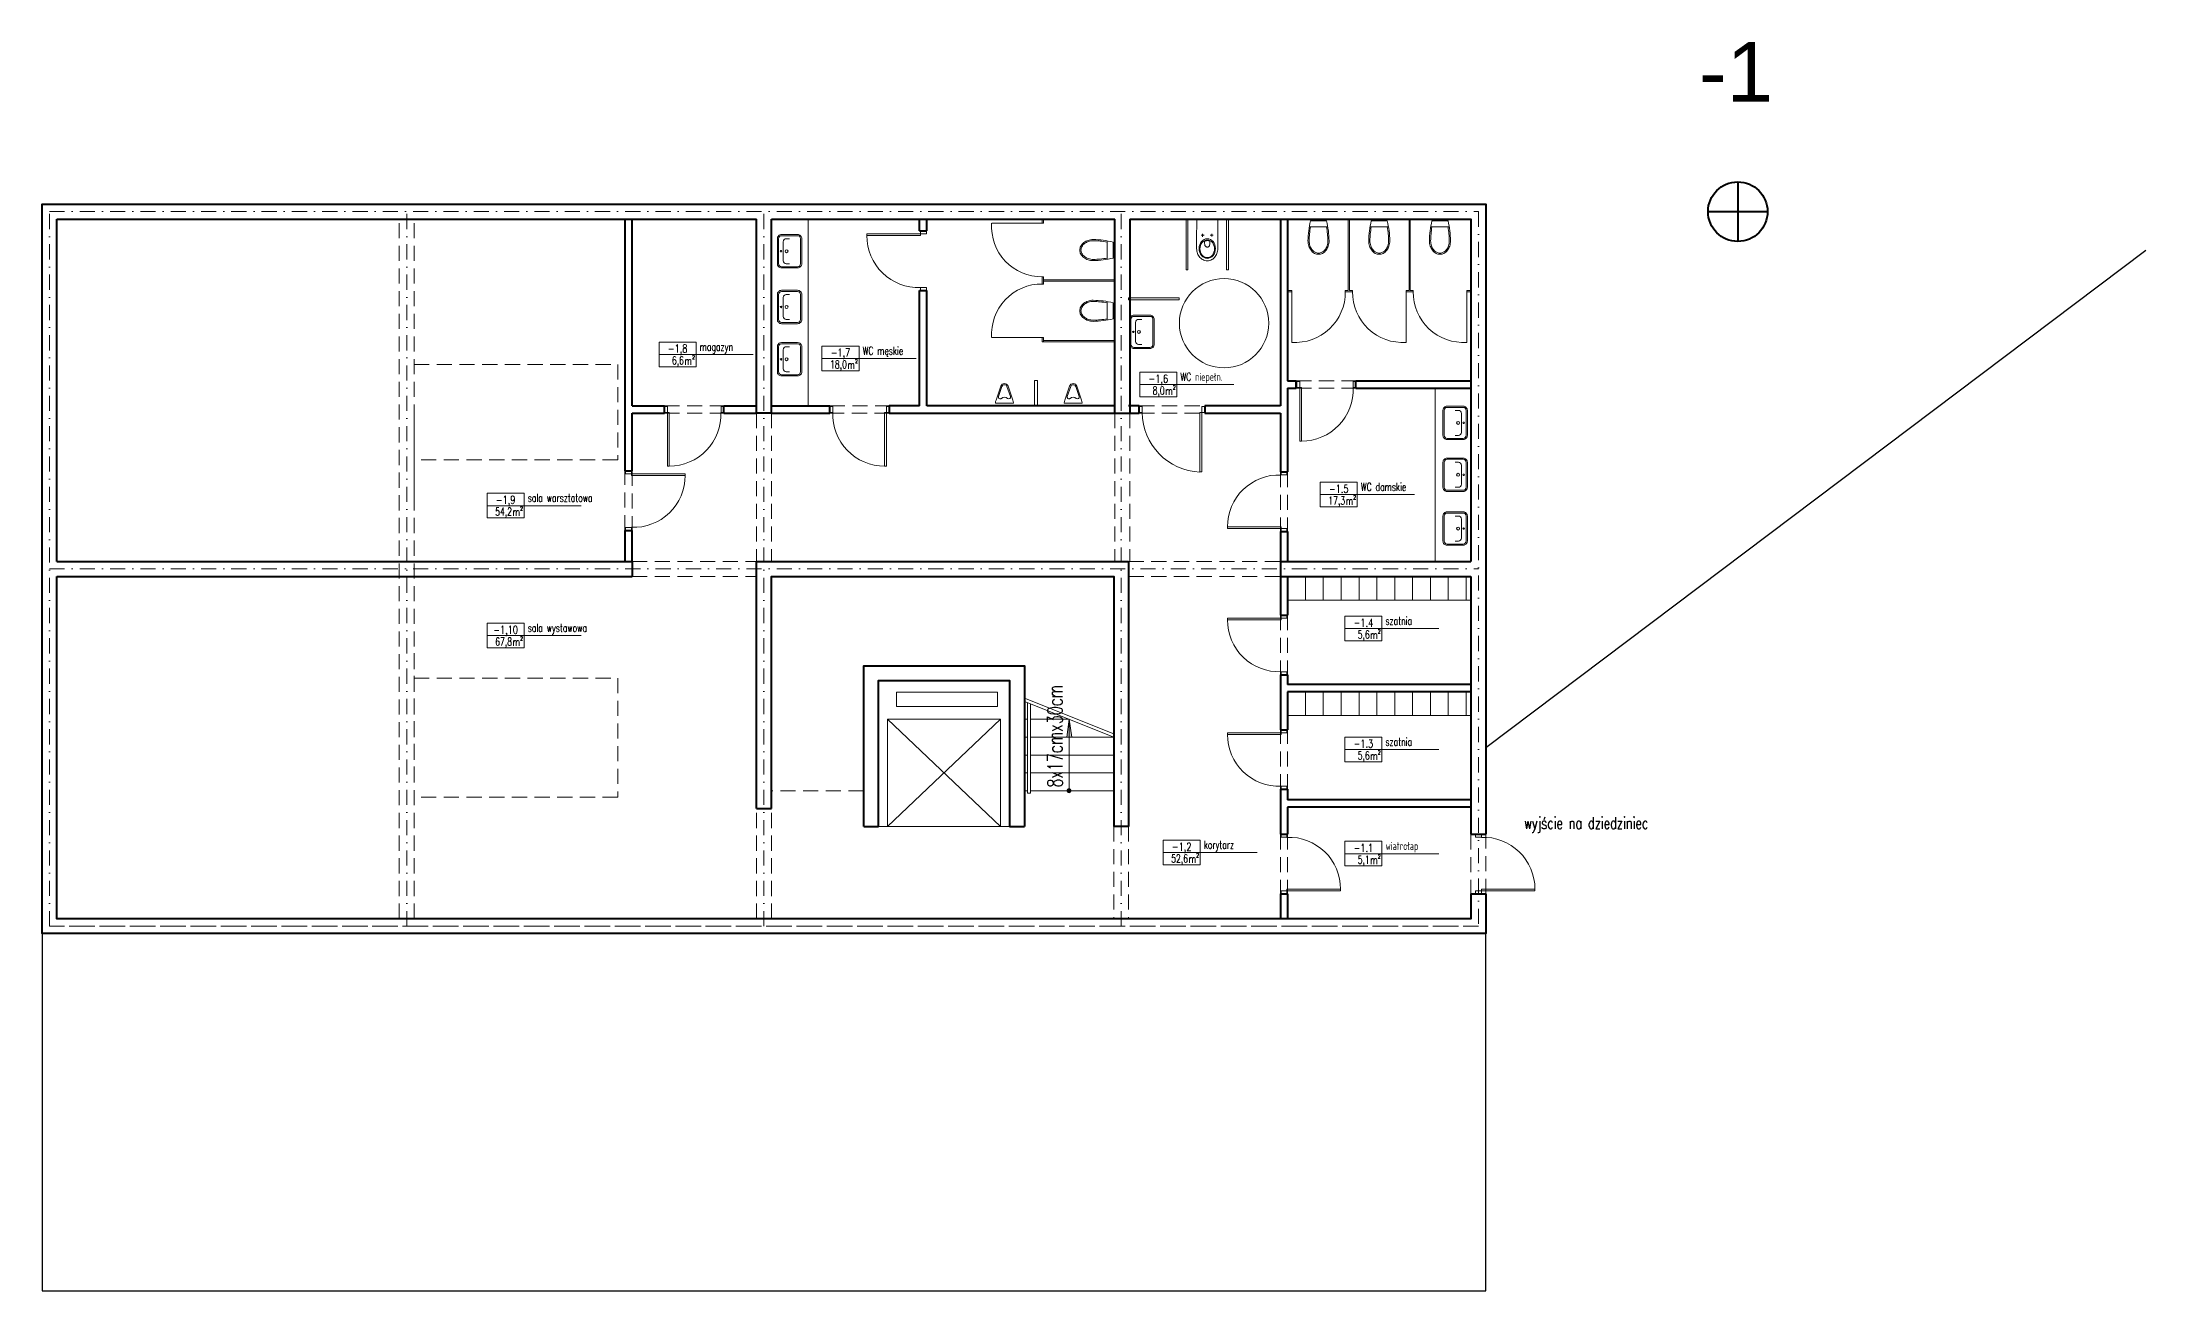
# Model space of a CAD drawing. Header units: millimetres. Extents: x -105266 to 178069, y 491 to 168574.
# Drawn here: x 91976 to 95510, y 27008 to 29106 of the extents above; entities that cross this region are included whole.
import ezdxf
from ezdxf.enums import TextEntityAlignment as Align

# ---------------------------------------------------------------- set-up
doc = ezdxf.new("R2010")
doc.units = ezdxf.units.MM
doc.linetypes.add('DASHDOT', pattern=[25.4, 12.7, -6.35, 0, -6.35])
doc.linetypes.add('DASHED', pattern=[19.05, 12.7, -6.35])
for name, color, linetype, lineweight in [('A- NAD', 111, 'DASHED', 15), ('A-MEBLE', 253, 'Continuous', 5), ('A-OSIE', 7, 'DASHDOT', 0), ('A-SCIANY DZIAŁOWE', 1, 'Continuous', 40), ('A-STOLARKA OKIENNA', 1, 'Continuous', 5), ('A-WIDOK', 111, 'Continuous', 15), ('A13_WYPOSAZENIE SANITARNE', 41, 'Continuous', 9), ('A16_OPIS_POM', 2, 'Continuous', 9), ('SANITARIATY', 9, 'Continuous', 5), ('sciany murowane', 3, 'Continuous', 40)]:
    doc.layers.add(name, color=color, linetype=linetype, lineweight=lineweight)
doc.styles.add('ROMANS', font='romans', dxfattribs={"width": 0.7})
doc.styles.get("Standard").update_dxf_attribs({"font": 'arial.ttf'})

# ---------------------------------------------------------------- blocks, each defined once
blk = doc.blocks.new('A$C75C05469')
at = {"layer": 'A-WIDOK'}
h = blk.add_hatch(color=256, dxfattribs=at)
h.dxf.hatch_style = 1
h.paths.add_polyline_path([(9.8, -60), (-4.9, -30)])
h.paths.add_polyline_path([(4, 0), (0.1, 30), (0, 30), (-4, 0)])
blk.add_lwpolyline([(0.1, 30), (4, 0), (-4, 0), (0, 30)], dxfattribs=at)
blk = doc.blocks.new('A$C56C93877')
at = {"layer": 'A-WIDOK'}
h = blk.add_hatch(color=256, dxfattribs=at)
h.dxf.hatch_style = 1
edge = h.paths.add_edge_path()
edge.add_arc((-360, -500), 3.47, 0, 360)
at = {"layer": 'A- NAD', "ltscale": 2}
blk.add_line((-360, -155), (-360, 0), dxfattribs=at)
at = {"layer": 'A-MEBLE'}
for points in [[(-360, -430), (-364, -430), (-364, -435), (-360, -435)], [(-212, -430), (-360, -430)], [(-214, -435), (-360, -435)]]:
    blk.add_lwpolyline(points, dxfattribs=at)
at = {"layer": 'A-WIDOK'}
for p, q in [((-420, -180), (-420, -400)), ((-240, -195), (-420, -385)), ((-420, -195), (-240, -385)), ((-360, -430), (-360, -425)), ((-360, -575), (-360, -435)), ((-330, -425), (-330, -430)), ((-330, -435), (-330, -575)), ((-300, -425), (-300, -430)), ((-300, -435), (-300, -575)), ((-270, -425), (-270, -430)), ((-270, -575), (-210, -425)), ((-270, -435), (-270, -575)), ((-264.6, -575), (-204.6, -425)), ((-240, -425), (-240, -430)), ((-240, -435), (-240, -500)), ((-360, -500), (-240, -500))]:
    blk.add_line(p, q, dxfattribs=at)
blk.add_lwpolyline([(-240, -195), (-240, -385), (-420, -385), (-420, -195)], close=True, dxfattribs=at)
blk.add_lwpolyline([(-194.5, -210), (-194.5, -380), (-218.5, -380), (-218.5, -210), (-194.5, -210)], dxfattribs=at)
blk.add_circle((-360, -500), 3.47, dxfattribs=at)
at = {"layer": 'sciany murowane'}
for p, q in [((-420, -155), (-420, -180)), ((-420, -400), (-420, -425))]:
    blk.add_line(p, q, dxfattribs=at)
for points in [[(-420, -155), (-150, -155), (-150, -425), (-420, -425)], [(-420, -180), (-175, -180), (-175, -400), (-420, -400)]]:
    blk.add_lwpolyline(points, dxfattribs=at)
at = {"layer": 'A-WIDOK', "rotation": 270.8398903459813}
blk.add_blockref('A$C75C05469', (-270, -500.5), dxfattribs=at)
at = {"layer": 'A-WIDOK', "insert": (-354.6, -463.8), "char_height": 25, "attachment_point": 1, "style": 'ROMANS'}
blk.add_mtext_dynamic_manual_height_columns('8x17cmx30cm', width=150, gutter_width=60, heights=[0], dxfattribs=at)
blk = doc.blocks.new('MW-0-152')
at = {"layer": 'A13_WYPOSAZENIE SANITARNE', "linetype": 'ByBlock'}
blk.add_line((-15.5, -10), (15.5, -10), dxfattribs=at)
blk.add_lwpolyline([(-13.5, 0, 0.053819), (-17.7, -33.3, 0.078305), (-16.3, -42.2, 0.087719), (-12.6, -49.3, 0.105432), (-6.6, -54.4, 0.122623), (0, -56, 0.122623), (6.6, -54.4, 0.105432), (12.6, -49.3, 0.087719), (16.3, -42.2, 0.078305), (17.7, -33.3, 0.053819), (13.5, 0)], format="xyb", close=True, dxfattribs=at)
blk.add_lwpolyline([(-13.5, -10, 0.037963), (-15.7, -33.3, 0.078126), (-14.4, -41.6, 0.087719), (-11, -48.1, 0.105432), (-5.6, -52.6, 0.122623), (0, -54, 0.122623), (5.6, -52.6, 0.105432), (11, -48.1, 0.087719), (14.4, -41.6, 0.078126), (15.7, -33.3, 0.037963), (13.5, -10)], format="xyb", dxfattribs=at)
blk = doc.blocks.new('MW-0-105')
at = {"layer": 'A13_WYPOSAZENIE SANITARNE', "linetype": 'ByBlock'}
for points in [[(-21, -41), (21, -41, 0.414214), (28, -34), (28, -7, 0.414214), (21, 0), (-21, 0, 0.414214), (-28, -7), (-28, -34, 0.414214)], [(-21, -39), (21, -39, 0.414214), (26, -34), (26, -7, 0.414214), (21, -2), (-21, -2, 0.414214), (-26, -7), (-26, -34, 0.414214)]]:
    blk.add_lwpolyline(points, format="xyb", close=True, dxfattribs=at)
blk.add_lwpolyline([(21, -20.5), (21, -15, 0.414214), (16, -10), (-16, -10, 0.414214), (-21, -15), (-21, -20.5)], format="xyb", dxfattribs=at)
for centre, radius in [((0, -15.5), 2.5), ((0, -6.3), 1.29)]:
    blk.add_circle(centre, radius, dxfattribs=at)
blk = doc.blocks.new('A$C0A0820CA')
at = {"layer": 'A-STOLARKA OKIENNA'}
for points in [[(5, 5), (5, 95), (8, 95), (8, 5)], [(0, 5), (5, 5), (5, -5), (0, -5)], [(95, 5), (100, 5), (100, -5), (95, -5)]]:
    blk.add_lwpolyline(points, close=True, dxfattribs=at)
blk.add_arc((8.4, 8.4), 86.6, 357.7776, 90.2803, dxfattribs=at)
blk = doc.blocks.new('A$C3C107989')
at = {"layer": 'A13_WYPOSAZENIE SANITARNE', "lineweight": 0}
for points in [[(17.6, 0), (17.7, -12), (17.8, -23.9), (17.8, -47.8), (17.8, -49.8), (17.6, -51.8), (17.3, -53.7), (16.9, -55.7), (16.3, -57.6), (15.5, -59.4), (14.6, -61.2), (13.5, -62.8), (12.3, -64.3), (10.8, -65.7), (9.3, -67), (7.6, -68), (5.8, -68.8), (3.9, -69.5), (2, -69.9), (0, -70), (-2, -69.9), (-4, -69.5), (-5.8, -68.8), (-7.6, -68), (-9.3, -67), (-10.9, -65.7), (-12.3, -64.3), (-13.6, -62.8), (-14.7, -61.2), (-15.6, -59.4), (-16.3, -57.6), (-16.9, -55.7), (-17.3, -53.7), (-17.6, -51.8), (-17.8, -49.8), (-17.8, -47.8), (-17.8, -23.9), (-17.7, -12), (-17.6, 0)], [(-17.6, 0), (17.6, 0)]]:
    blk.add_lwpolyline(points, dxfattribs=at)
at = {"layer": 'A13_WYPOSAZENIE SANITARNE'}
for points in [[(-10.4, -27), (-5.1, -27)], [(-7.8, -24.5), (-7.8, -29.5)], [(5.1, -27), (10.2, -27)], [(7.7, -24.8), (7.7, -29.3)]]:
    blk.add_lwpolyline(points, dxfattribs=at)
at = {"layer": 'A13_WYPOSAZENIE SANITARNE', "lineweight": 0}
for points in [[(-7.8, -27.7), (-7.5, -27.7), (-7.2, -27.5), (-7.1, -27.3), (-7, -27), (-7.1, -26.7), (-7.2, -26.5), (-7.5, -26.3), (-7.8, -26.2), (-8, -26.3), (-8.3, -26.5), (-8.5, -26.7), (-8.5, -27), (-8.5, -27.3), (-8.3, -27.5), (-8, -27.7)], [(-4.5, -37.9), (-4.4, -37.6), (-4.3, -37.3), (-4.1, -37.1), (-3.8, -36.9), (-2.9, -36.5), (-2, -36.3), (-1, -36.1), (0, -36.1), (1, -36.1), (2, -36.3), (2.9, -36.5), (3.8, -36.9), (4.1, -37.1), (4.3, -37.3), (4.4, -37.6), (4.4, -37.9), (4.4, -40.7), (4.3, -42.1), (4, -43.5), (3.8, -44.2), (3.5, -44.9), (3.1, -45.5), (2.6, -46), (2, -46.4), (1.4, -46.7), (0.7, -47), (0, -47), (-0.7, -47), (-1.4, -46.7), (-2.1, -46.4), (-2.6, -46), (-3.1, -45.5), (-3.5, -44.9), (-3.8, -44.2), (-4, -43.5), (-4.3, -42.1), (-4.4, -40.7)]]:
    blk.add_lwpolyline(points, close=True, dxfattribs=at)
blk.add_circle((7.7, -27), 0.752, dxfattribs=at)
for centre, major_axis, ratio in [((0, -49.5), (0, -16.5), 0.829441), ((0, -49.9), (0, -14.8), 0.831158)]:
    blk.add_ellipse(centre, major_axis=major_axis, ratio=ratio, start_param=0, end_param=6.283185, dxfattribs=at)
blk = doc.blocks.new('MW-0-174')
at = {"layer": 'A13_WYPOSAZENIE SANITARNE'}
for points in [[(-6, -28.7, 0.71055), (6, -28.7), (14.2, -5.4, 0.08401), (15, -0.5), (15, 0), (-15, 0), (-15, -0.5, 0.08401), (-14.2, -5.4)], [(6, -7.5, -0.647842), (10, -11.2), (4.2, -28, -0.71055), (-4.2, -28), (-10, -11.2, -0.763455), (-5.2, -8, 0.366262), (5.2, -8, -0.077354)]]:
    blk.add_lwpolyline(points, format="xyb", close=True, dxfattribs=at)
blk = doc.blocks.new('A$C078D0F1A')
at = {"layer": 'sciany murowane'}
for p, q in [((0, 50), (0, -50)), ((-50, 0), (50, 0))]:
    blk.add_line(p, q, dxfattribs=at)
blk.add_circle((0, 0), 50, dxfattribs=at)
blk = doc.blocks.new('opis-pomieszczenie')
for p, q in [((-64.8, 0), (99.9, 0)), ((0, 21.8), (0, -21.4))]:
    blk.add_line(p, q)
blk.add_lwpolyline([(0, 21.8), (-64.8, 21.8), (-64.8, -21.4), (0, -21.4)])
at = {"style": 'ROMANS', "width": 0.7}
for s, height, p in [('m', 14.3, (-13.8, -18)), ('2', 7.15, (-4.6, -8.4))]:
    blk.add_text(s, height=height, dxfattribs=at).set_placement(p, align=Align.CENTER)
blk.add_attdef('NR', text='', height=14.3, dxfattribs=at).set_placement((-32.4, 2.8), align=Align.CENTER)
for tag, p in [('POMIESZCZENIE', (6.3, 3.9)), ('POS', (6.3, -17.6))]:
    blk.add_attdef(tag, p, '', height=14.3, dxfattribs=at)
blk.add_attdef('POW', text='', height=14.3, dxfattribs=at).set_placement((-27, -17.4), align=Align.RIGHT)
blk = doc.blocks.new('A$C6F6820FE')
at = {"layer": 'A-MEBLE'}
for p, q in [((0, -13.7), (40, -13.7)), ((40, -313.7), (40, -5.7)), ((0, -43.7), (40, -43.7)), ((0, -73.7), (40, -73.7)), ((0, -103.7), (40, -103.7)), ((0, -133.7), (40, -133.7)), ((0, -163.7), (40, -163.7)), ((0, -193.7), (40, -193.7)), ((0, -223.7), (40, -223.7)), ((0, -253.7), (40, -253.7)), ((0, -283.7), (40, -283.7))]:
    blk.add_line(p, q, dxfattribs=at)
blk = doc.blocks.new('A$C1A052F2C')
at = {"layer": 'A-STOLARKA OKIENNA'}
for points in [[(-105, -5), (-110, -5), (-110, 5), (-105, 5)], [(0, -5), (-5, -5), (-5, 5), (0, 5)], [(-5, -5), (-5, -105), (-8, -105), (-8, -5)]]:
    blk.add_lwpolyline(points, close=True, dxfattribs=at)
blk.add_arc((-4.3, -4.4), 100.7, 180.3589, 267.8962, dxfattribs=at)
blk = doc.blocks.new('A$C0E872885')
for p, q in [((-448.2, -12.5), (-448.2, -132.5)), ((-423.2, -900), (685.5, -64.4))]:
    blk.add_line(p, q)
blk.add_lwpolyline([(-2848.2, -1212.5), (-2848.2, -1812.5), (-423.2, -1812.5), (-423.2, -1212.5)])
at = {"layer": 'A- NAD', "ltscale": 2}
for p, q in [((-2248.2, -1187.5), (-2248.2, -12.5)), ((-2223.2, -1187.5), (-2223.2, -12.5)), ((-741.6, -284.2), (-641.6, -284.2)), ((-741.6, -296.2), (-641.6, -296.2)), ((-2223.2, -338.2), (-2223.2, -498.2)), ((-1802.8, -326.2), (-1702.8, -326.2)), ((-1802.8, -338.2), (-1702.8, -338.2)), ((-1648.2, -338.2), (-1648.2, -587.5)), ((-1623.2, -338.2), (-1623.2, -587.5)), ((-1526.1, -338.2), (-1425.1, -338.2)), ((-1525.1, -326.2), (-1425.1, -326.2)), ((-1046.2, -338.2), (-1046.2, -587.5)), ((-1021.2, -338.2), (-1021.2, -587.5)), ((-1005.3, -326.2), (-895.3, -326.2)), ((-1005.3, -338.2), (-895.3, -338.2)), ((-1869.2, -535.2), (-1869.2, -435.2)), ((-1857.2, -435.2), (-1857.2, -535.2)), ((-768.2, -437.2), (-768.2, -537.2)), ((-756.2, -437.2), (-756.2, -537.2)), ((-1857.2, -587.5), (-1648.2, -587.5)), ((-1023.2, -587.5), (-768.2, -587.5)), ((-1857.2, -612.5), (-1648.2, -612.5)), ((-1023.2, -612.5), (-768.2, -612.5)), ((-768.2, -677.6), (-768.2, -777.6)), ((-756.2, -677.6), (-756.2, -777.6)), ((-2223.2, -741.2), (-2223.2, -941.2)), ((-768.2, -970), (-768.2, -870)), ((-756.2, -970), (-756.2, -870)), ((-1648.2, -1187.5), (-1648.2, -1002.5)), ((-1623.2, -1187.5), (-1623.2, -1002.5)), ((-1048.2, -1032.5), (-1048.2, -1187.5)), ((-1023.2, -1032.5), (-1023.2, -1187.5)), ((-768.2, -1045.7), (-768.2, -1145.7)), ((-756.2, -1045.7), (-756.2, -1145.7)), ((-448.2, -1045.7), (-448.2, -1145.7)), ((-423.2, -1145.7), (-423.2, -1045.7)), ((-1623.2, -1212.5), (-1048.2, -1212.5))]:
    blk.add_line(p, q, dxfattribs=at)
for points in [[(-2223.2, -256.5), (-1881.2, -256.5), (-1881.2, -416.5), (-2223.2, -416.5)], [(-2223.2, -783.2), (-1881.2, -783.2), (-1881.2, -983.2), (-2223.2, -983.2)]]:
    blk.add_lwpolyline(points, dxfattribs=at)
at = {"layer": 'A-MEBLE'}
blk.add_circle((-862.9, -187.3), 75, dxfattribs=at)
at = {"layer": 'A-OSIE', "ltscale": 2}
for p, q in [((-2835.7, 0), (-435.7, 0)), ((-2235.7, -1200), (-2235.7, 0)), ((-1635.7, -1200), (-1635.7, 0)), ((-1035.7, -1200), (-1035.7, 0)), ((-2835.7, -600), (-435.7, -600)), ((-2835.7, -1200), (-435.7, -1200))]:
    blk.add_line(p, q, dxfattribs=at)
blk.add_lwpolyline([(-435.7, 0), (-435.7, -1200), (-2835.7, -1200), (-2835.7, 0)], dxfattribs=at)
at = {"layer": 'A-SCIANY DZIAŁOWE'}
for p, q in [((-1869.2, -12.5), (-1869.2, -435.2)), ((-1857.2, -326.2), (-1857.2, -12.5)), ((-1374.2, -32.3), (-1374.2, -12.5)), ((-1374.2, -32.3), (-1362.2, -32.3)), ((-1362.2, -32.3), (-1362.2, -12.5)), ((-768.2, -12.5), (-768.2, -326.2)), ((-756.2, -12.5), (-756.2, -284.2)), ((-1374.2, -326.2), (-1374.2, -132.3)), ((-1374.2, -132.3), (-1362.2, -132.3)), ((-1362.2, -326.2), (-1362.2, -132.3)), ((-756.2, -284.2), (-741.6, -284.2)), ((-756.2, -296.2), (-756.2, -437.2)), ((-756.2, -296.2), (-741.6, -296.2)), ((-741.6, -296.2), (-741.6, -284.2)), ((-641.6, -284.2), (-448.2, -284.2)), ((-641.6, -296.2), (-641.6, -284.2)), ((-641.6, -296.2), (-448.2, -296.2)), ((-1857.2, -326.2), (-1802.8, -326.2)), ((-1857.2, -435.2), (-1857.2, -338.2)), ((-1857.2, -338.2), (-1802.8, -338.2)), ((-1802.8, -338.2), (-1802.8, -326.2)), ((-1702.8, -326.2), (-1648.2, -326.2)), ((-1702.8, -338.2), (-1702.8, -326.2)), ((-1702.8, -338.2), (-1648.2, -338.2)), ((-1623.2, -326.2), (-1525.1, -326.2)), ((-1623.2, -338.2), (-1525.1, -338.2)), ((-1525.1, -338.2), (-1525.1, -326.2)), ((-1005.3, -326.2), (-1023.2, -326.2)), ((-1023.2, -338.2), (-1005.3, -338.2)), ((-1005.3, -338.2), (-1005.3, -326.2)), ((-768.2, -326.2), (-895.3, -326.2)), ((-895.3, -326.2), (-895.3, -338.2)), ((-895.3, -338.2), (-768.2, -338.2)), ((-768.2, -338.2), (-768.2, -437.2)), ((-1869.3, -435.2), (-1857.3, -435.2)), ((-768.2, -437.2), (-756.2, -437.2)), ((-1869.2, -535.2), (-1869.2, -587.5)), ((-1869.2, -535.2), (-1857.2, -535.2)), ((-1857.2, -587.5), (-1857.2, -535.2)), ((-768.2, -537.2), (-768.2, -587.5)), ((-768.2, -537.2), (-756.2, -537.2)), ((-756.2, -537.2), (-756.2, -587.5)), ((-768.2, -612.5), (-768.2, -677.6)), ((-756.2, -612.5), (-756.2, -677.6)), ((-768.2, -677.6), (-756.2, -677.6)), ((-768.2, -777.6), (-768.2, -870)), ((-768.2, -777.6), (-756.2, -777.6)), ((-756.2, -777.6), (-756.2, -794.2)), ((-448.2, -794.2), (-756.2, -794.2)), ((-756.2, -806.2), (-756.2, -870)), ((-448.2, -806.2), (-756.2, -806.2)), ((-768.2, -870), (-756.2, -870)), ((-768.2, -970), (-768.2, -1045.7)), ((-768.2, -970), (-756.2, -970)), ((-756.2, -970), (-756.2, -988)), ((-448.2, -988), (-756.2, -988)), ((-756.2, -1000), (-756.2, -1045.7)), ((-448.2, -1000), (-756.2, -1000)), ((-768.2, -1045.7), (-756.2, -1045.7)), ((-768.2, -1145.7), (-768.2, -1187.5)), ((-768.2, -1145.7), (-756.2, -1145.7)), ((-756.2, -1145.7), (-756.2, -1187.5))]:
    blk.add_line(p, q, dxfattribs=at)
for points in [[(-1374.2, -326.2), (-1425.1, -326.2), (-1425.1, -338.2), (-1046.2, -338.2)], [(-1046.2, -326.2), (-1362.2, -326.2)]]:
    blk.add_lwpolyline(points, dxfattribs=at)
at = {"layer": 'A-STOLARKA OKIENNA'}
for p, q in [((-1168.2, -19.5), (-1253.2, -19.5)), ((-749.2, -134.5), (-749.2, -219.5)), ((-557.2, -134.5), (-557.2, -219.5)), ((-455.2, -134.5), (-455.2, -219.5)), ((-1168.2, -211.5), (-1253.2, -211.5))]:
    blk.add_line(p, q, dxfattribs=at)
for centre, start, end in [((-1169, -25.1), 176.1968, 270.5301), ((-1169, -205.9), 89.4699, 183.8032), ((-743.6, -135.3), 266.1968, 0.5301), ((-562.8, -135.3), 179.4699, 273.8032), ((-460.8, -135.3), 179.4699, 273.8032)]:
    blk.add_arc(centre, 84.4, start, end, dxfattribs=at)
at = {"layer": 'A13_WYPOSAZENIE SANITARNE'}
for p, q in [((-1561.2, -326.2), (-1561.2, -12.5)), ((-1168.2, -12.5), (-1168.2, -19.5)), ((-1168.2, -19.5), (-1166.2, -19.5)), ((-1166.2, -12.5), (-1166.2, -19.5)), ((-654.2, -132.5), (-654.2, -12.5)), ((-652.2, -132.5), (-652.2, -12.5)), ((-552.2, -132.5), (-552.2, -12.5)), ((-550.2, -132.5), (-550.2, -12.5)), ((-1168.2, -109.5), (-1168.2, -121.5)), ((-1168.2, -109.5), (-1168.2, -114.5)), ((-1168.2, -109.5), (-1166.2, -109.5)), ((-1168.2, -121.5), (-1166.2, -121.5)), ((-1166.2, -109.5), (-1166.2, -121.5)), ((-1166.2, -109.5), (-1166.2, -114.5)), ((-1166.2, -114.5), (-1046.2, -114.5)), ((-1166.2, -116.5), (-1046.2, -116.5)), ((-754.2, -132.5), (-749.2, -132.5)), ((-754.2, -134.5), (-749.2, -134.5)), ((-749.2, -134.5), (-749.2, -132.5)), ((-659.2, -134.5), (-659.2, -132.5)), ((-659.2, -132.5), (-654.2, -132.5)), ((-659.2, -134.5), (-647.2, -134.5)), ((-654.2, -132.5), (-654.2, -132.5)), ((-654.2, -134.5), (-647.2, -134.5)), ((-654.2, -134.5), (-654.2, -134.5)), ((-652.2, -132.5), (-647.2, -132.5)), ((-647.2, -134.5), (-647.2, -132.5)), ((-557.2, -132.5), (-552.2, -132.5)), ((-557.2, -134.5), (-557.2, -132.5)), ((-557.2, -132.5), (-552.2, -132.5)), ((-557.2, -134.5), (-557.2, -132.5)), ((-557.2, -134.5), (-545.2, -134.5)), ((-557.2, -134.5), (-552.2, -134.5)), ((-550.2, -132.5), (-545.2, -132.5)), ((-545.2, -134.5), (-545.2, -132.5)), ((-455.2, -132.5), (-448.2, -132.5)), ((-455.2, -132.5), (-450.2, -132.5)), ((-455.2, -134.5), (-455.2, -132.5)), ((-455.2, -134.5), (-448.2, -134.5)), ((-455.2, -134.5), (-450.2, -134.5)), ((-1168.2, -211.5), (-1168.2, -218.5)), ((-1168.2, -211.5), (-1168.2, -216.5)), ((-1168.2, -211.5), (-1166.2, -211.5)), ((-1166.2, -211.5), (-1166.2, -218.5)), ((-1166.2, -211.5), (-1166.2, -216.5)), ((-1168.2, -218.5), (-1166.2, -218.5)), ((-1166.2, -216.5), (-1046.2, -216.5)), ((-1166.2, -218.5), (-1046.2, -218.5)), ((-508.2, -296.2), (-508.2, -587.5))]:
    blk.add_line(p, q, dxfattribs=at)
for points in [[(-926.7, -12.5), (-926.7, -97.5), (-923.7, -97.5), (-923.7, -12.5), (-926.7, -12.5)], [(-855.5, -12.5), (-855.5, -97.5), (-858.5, -97.5), (-858.5, -12.5), (-855.5, -12.5)], [(-1023.4, -147.9), (-938.4, -147.9), (-938.4, -144.9), (-1023.4, -144.9), (-1023.4, -147.9)], [(-1181.1, -323.6), (-1181.1, -283.6), (-1176.1, -283.6), (-1176.1, -323.6)]]:
    blk.add_lwpolyline(points, dxfattribs=at)
at = {"layer": 'SANITARIATY'}
for p, q in [((-1168.2, -12.5), (-1166.2, -12.5)), ((-1168.2, -12.5), (-1166.2, -12.5)), ((-1166.2, -12.5), (-1046.2, -12.5)), ((-1168.2, -109.5), (-1166.2, -109.5)), ((-647.2, -134.5), (-647.2, -132.5)), ((-455.2, -134.5), (-455.2, -132.5)), ((-1168.2, -211.5), (-1166.2, -211.5))]:
    blk.add_line(p, q, dxfattribs=at)
at = {"layer": 'SANITARIATY', "ltscale": 0.05}
for p, q in [((-1168.2, -12.5), (-1168.2, -12.5)), ((-1166.2, -12.5), (-1166.2, -12.5))]:
    blk.add_line(p, q, dxfattribs=at)
at = {"layer": 'sciany murowane'}
for p, q in [((-2823.2, -12.5), (-1648.2, -12.5)), ((-2823.2, -587.5), (-2823.2, -12.5)), ((-1648.2, -338.2), (-1648.2, -12.5)), ((-1623.2, -12.5), (-1046.2, -12.5)), ((-1623.2, -338.2), (-1623.2, -12.5)), ((-1046.2, -338.2), (-1046.2, -12.5)), ((-1021.2, -12.5), (-1021.2, -338.2)), ((-1623.2, -338.2), (-1648.2, -338.2)), ((-1046.2, -338.2), (-1021.2, -338.2)), ((-2823.2, -587.5), (-1857.2, -587.5)), ((-1857.2, -587.5), (-1857.2, -612.5)), ((-1048.2, -587.5), (-1023.2, -587.5)), ((-768.2, -587.5), (-448.2, -587.5)), ((-768.2, -587.5), (-768.2, -612.5)), ((-2823.2, -612.5), (-1857.2, -612.5)), ((-768.2, -612.5), (-448.2, -612.5)), ((-1023.2, -1032.5), (-1048.2, -1032.5)), ((-448.2, -1045.7), (-423.2, -1045.7)), ((-448.2, -1145.7), (-423.2, -1145.7))]:
    blk.add_line(p, q, dxfattribs=at)
for points in [[(-423.2, -1145.7), (-423.2, -1212.5), (-2848.2, -1212.5), (-2848.2, 12.5), (-423.2, 12.5), (-423.2, -1045.7)], [(-1021.2, -12.5), (-448.2, -12.5), (-448.2, -587.5)], [(-1648.2, -1002.5), (-1648.2, -587.5), (-1048.2, -587.5)], [(-1023.2, -587.5), (-1023.2, -1032.5)], [(-448.2, -1145.7), (-448.2, -1187.5), (-2823.2, -1187.5), (-2823.2, -612.5)], [(-1623.2, -1002.5), (-1623.2, -612.5), (-1048.2, -612.5), (-1048.2, -1032.5)], [(-448.2, -612.5), (-448.2, -1045.7)], [(-1648.2, -1002.5), (-1623.2, -1002.5)]]:
    blk.add_lwpolyline(points, dxfattribs=at)
for name, p in [('A$C078D0F1A', (0, 0)), ('A$C1A052F2C', (-895.3, -332.2))]:
    blk.add_blockref(name, p)
at = {"xscale": -1}
for p, rotation in [((-1367.9, -32.3), 90), ((-740.8, -290.2), 180), ((-1802.8, -332.2), 180), ((-762.2, -677.6), 90), ((-762.2, -870), 90), ((-762.2, -1145.7), 270), ((-435.7, -1145.7), 270)]:
    blk.add_blockref('A$C0A0820CA', p, dxfattribs=dict(at, rotation=rotation))
for name, p, rotation in [('A$C0A0820CA', (-1425.1, -332.2), 180), ('A$C0A0820CA', (-1863.1, -435.2), 270), ('A$C0A0820CA', (-762.2, -537.2), 89.99999999944409), ('A$C6F6820FE', (-442.5, -612.5), 270), ('A$C56C93877', (-1623.2, -612.5), 90), ('A$C6F6820FE', (-442.5, -806.2), 270)]:
    blk.add_blockref(name, p, dxfattribs=dict(rotation=rotation))
at = {"layer": 'A-MEBLE', "rotation": 269.9999999865785}
for p in [(-454.2, -354.7), (-454.2, -441.9), (-454.2, -532.2)]:
    blk.add_blockref('MW-0-105', p, dxfattribs=at)
at = {"layer": 'A13_WYPOSAZENIE SANITARNE'}
for name, p in [('A$C3C107989', (-891.1, -12.5)), ('MW-0-152', (-704.2, -15.6)), ('MW-0-152', (-602.2, -15.6)), ('MW-0-152', (-500.2, -15.6))]:
    blk.add_blockref(name, p, dxfattribs=at)
for name, p, rotation in [('MW-0-105', (-1613.2, -66.4), 89.99999998657854), ('MW-0-152', (-1049.2, -64.5), 270), ('MW-0-105', (-1613.2, -160.1), 89.99999998657854), ('MW-0-152', (-1049.2, -166.5), 270), ('MW-0-105', (-1613.2, -247.9), 89.99999998657854), ('MW-0-174', (-1231.7, -321.7), 180.0000000134214), ('MW-0-174', (-1116.3, -321.7), 180.0000000134214)]:
    blk.add_blockref(name, p, dxfattribs=dict(at, rotation=rotation))
at = {"layer": 'A13_WYPOSAZENIE SANITARNE', "xscale": -1, "rotation": 90}
blk.add_blockref('MW-0-105', (-1021.4, -201.9), dxfattribs=at)
at = {"layer": 'A16_OPIS_POM'}
ref = blk.add_blockref('opis-pomieszczenie', (-1749.6, -239.9), dxfattribs=dict(at, xscale=0.9600000000064028, yscale=0.9600000000064028, zscale=0.9600000000064028))
ref.add_attrib('NR', '-1,8', dxfattribs={"layer": '0', "height": 13.44, "style": 'ROMANS', "width": 0.75}).set_placement((-1780.7, -236.7), align=Align.CENTER)
ref.add_attrib('POMIESZCZENIE', 'magazyn', (-1743.6, -233.6), dxfattribs={"layer": '0', "height": 13.44, "style": 'ROMANS', "width": 0.7})
ref.add_attrib('POW', '6,6', dxfattribs={"layer": '0', "height": 13.44, "style": 'ROMANS', "width": 0.7}).set_placement((-1770.1, -256.6), align=Align.RIGHT)
ref = blk.add_blockref('opis-pomieszczenie', (-1476, -246.6), dxfattribs=dict(at, xscale=0.9600000000064028, yscale=0.9600000000064028, zscale=0.9600000000064028))
ref.add_attrib('NR', '-1,7', dxfattribs={"layer": '0', "height": 13.44, "style": 'ROMANS', "width": 0.75}).set_placement((-1507.1, -243.5), align=Align.CENTER)
ref.add_attrib('POMIESZCZENIE', 'WC męskie', (-1469.9, -240.3), dxfattribs={"layer": '0', "height": 13.44, "style": 'ROMANS', "width": 0.7})
ref.add_attrib('POW', '18,0', dxfattribs={"layer": '0', "height": 13.44, "style": 'ROMANS', "width": 0.7}).set_placement((-1496.4, -263.3), align=Align.RIGHT)
ref = blk.add_blockref('opis-pomieszczenie', (-942.1, -290.4), dxfattribs=dict(at, xscale=0.9600000000064028, yscale=0.9600000000064028, zscale=0.9600000000064028))
ref.add_attrib('NR', '-1,6', dxfattribs={"layer": '0', "height": 13.44, "style": 'ROMANS', "width": 0.75}).set_placement((-973.2, -287.3), align=Align.CENTER)
ref.add_attrib('POMIESZCZENIE', 'WC niepełn.', (-936.1, -284.1), dxfattribs={"layer": '0', "height": 13.44, "style": 'ROMANS', "width": 0.7})
ref.add_attrib('POW', '8,0', dxfattribs={"layer": '0', "height": 13.44, "style": 'ROMANS', "width": 0.7}).set_placement((-962.6, -307.1), align=Align.RIGHT)
ref = blk.add_blockref('opis-pomieszczenie', (-639.1, -475.2), dxfattribs=dict(at, xscale=0.9600000000064028, yscale=0.9600000000064028, zscale=0.9600000000064028))
ref.add_attrib('NR', '-1.5', dxfattribs={"layer": '0', "height": 13.44, "style": 'ROMANS', "width": 0.75}).set_placement((-670.2, -472.1), align=Align.CENTER)
ref.add_attrib('POMIESZCZENIE', 'WC damskie', (-633, -468.9), dxfattribs={"layer": '0', "height": 13.44, "style": 'ROMANS', "width": 0.7})
ref.add_attrib('POW', '17,3', dxfattribs={"layer": '0', "height": 13.44, "style": 'ROMANS', "width": 0.7}).set_placement((-659.5, -491.9), align=Align.RIGHT)
ref = blk.add_blockref('opis-pomieszczenie', (-2038.4, -493.8), dxfattribs=dict(at, xscale=0.9600000000064028, yscale=0.9600000000064028, zscale=0.9600000000064028))
ref.add_attrib('NR', '-1,9', dxfattribs={"layer": '0', "height": 13.44, "style": 'ROMANS', "width": 0.75}).set_placement((-2069.5, -490.7), align=Align.CENTER)
ref.add_attrib('POMIESZCZENIE', 'sala warsztatowa', (-2032.4, -487.5), dxfattribs={"layer": '0', "height": 13.44, "style": 'ROMANS', "width": 0.7})
ref.add_attrib('POW', '54,2', dxfattribs={"layer": '0', "height": 13.44, "style": 'ROMANS', "width": 0.7}).set_placement((-2058.9, -510.5), align=Align.RIGHT)
ref = blk.add_blockref('opis-pomieszczenie', (-2038.4, -712), dxfattribs=dict(at, xscale=0.9600000000064028, yscale=0.9600000000064028, zscale=0.9600000000064028))
ref.add_attrib('NR', '-1,10', dxfattribs={"layer": '0', "height": 13.44, "style": 'ROMANS', "width": 0.75}).set_placement((-2069.5, -708.9), align=Align.CENTER)
ref.add_attrib('POMIESZCZENIE', 'sala wystawowa', (-2032.4, -705.7), dxfattribs={"layer": '0', "height": 13.44, "style": 'ROMANS', "width": 0.7})
ref.add_attrib('POW', '67,8', dxfattribs={"layer": '0', "height": 13.44, "style": 'ROMANS', "width": 0.7}).set_placement((-2058.9, -728.8), align=Align.RIGHT)
ref = blk.add_blockref('opis-pomieszczenie', (-597.8, -700.2), dxfattribs=dict(at, xscale=0.9600000000064028, yscale=0.9600000000064028, zscale=0.9600000000064028))
ref.add_attrib('NR', '-1.4', dxfattribs={"layer": '0', "height": 13.44, "style": 'ROMANS', "width": 0.75}).set_placement((-628.8, -697.1), align=Align.CENTER)
ref.add_attrib('POMIESZCZENIE', 'szatnia', (-591.7, -693.9), dxfattribs={"layer": '0', "height": 13.44, "style": 'ROMANS', "width": 0.7})
ref.add_attrib('POW', '5,6', dxfattribs={"layer": '0', "height": 13.44, "style": 'ROMANS', "width": 0.7}).set_placement((-618.2, -716.9), align=Align.RIGHT)
ref = blk.add_blockref('opis-pomieszczenie', (-597.8, -903.3), dxfattribs=dict(at, xscale=0.9600000000064028, yscale=0.9600000000064028, zscale=0.9600000000064028))
ref.add_attrib('NR', '-1.3', dxfattribs={"layer": '0', "height": 13.44, "style": 'ROMANS', "width": 0.75}).set_placement((-628.8, -900.2), align=Align.CENTER)
ref.add_attrib('POMIESZCZENIE', 'szatnia', (-591.7, -897), dxfattribs={"layer": '0', "height": 13.44, "style": 'ROMANS', "width": 0.7})
ref.add_attrib('POW', '5,6', dxfattribs={"layer": '0', "height": 13.44, "style": 'ROMANS', "width": 0.7}).set_placement((-618.2, -920), align=Align.RIGHT)
ref = blk.add_blockref('opis-pomieszczenie', (-902.9, -1076.3), dxfattribs=dict(at, xscale=0.9600000000064028, yscale=0.9600000000064028, zscale=0.9600000000064028))
ref.add_attrib('NR', '-1,2', dxfattribs={"layer": '0', "height": 13.44, "style": 'ROMANS', "width": 0.75}).set_placement((-934, -1073.2), align=Align.CENTER)
ref.add_attrib('POMIESZCZENIE', 'korytarz', (-896.9, -1070), dxfattribs={"layer": '0', "height": 13.44, "style": 'ROMANS', "width": 0.7})
ref.add_attrib('POW', '52,6', dxfattribs={"layer": '0', "height": 13.44, "style": 'ROMANS', "width": 0.7}).set_placement((-923.4, -1093), align=Align.RIGHT)
ref = blk.add_blockref('opis-pomieszczenie', (-597.8, -1078.3), dxfattribs=dict(at, xscale=0.9600000000064028, yscale=0.9600000000064028, zscale=0.9600000000064028))
ref.add_attrib('NR', '-1.1', dxfattribs={"layer": '0', "height": 13.44, "style": 'ROMANS', "width": 0.75}).set_placement((-628.8, -1075.1), align=Align.CENTER)
ref.add_attrib('POMIESZCZENIE', 'wiatrołap', (-591.7, -1072), dxfattribs={"layer": '0', "height": 13.44, "style": 'ROMANS', "width": 0.7})
ref.add_attrib('POW', '5,1', dxfattribs={"layer": '0', "height": 13.44, "style": 'ROMANS', "width": 0.7}).set_placement((-618.2, -1095), align=Align.RIGHT)
at = {"insert": (-65, 284.8), "char_height": 100, "attachment_point": 1}
blk.add_mtext_dynamic_manual_height_columns('-1', width=106.572, gutter_width=12.5, heights=[0], dxfattribs=at)
at = {"insert": (-359.1, -1043.4), "char_height": 20, "attachment_point": 7, "style": 'ROMANS'}
blk.add_mtext_dynamic_manual_height_columns('wyjście na dziedziniec', width=235.781, gutter_width=12.5, heights=[0], dxfattribs=at)

msp = doc.modelspace()

# ---------------------------------------------------------------- block references
msp.add_blockref('A$C0E872885', (94824.6, 28820.72))

doc.saveas('drawing.dxf')
